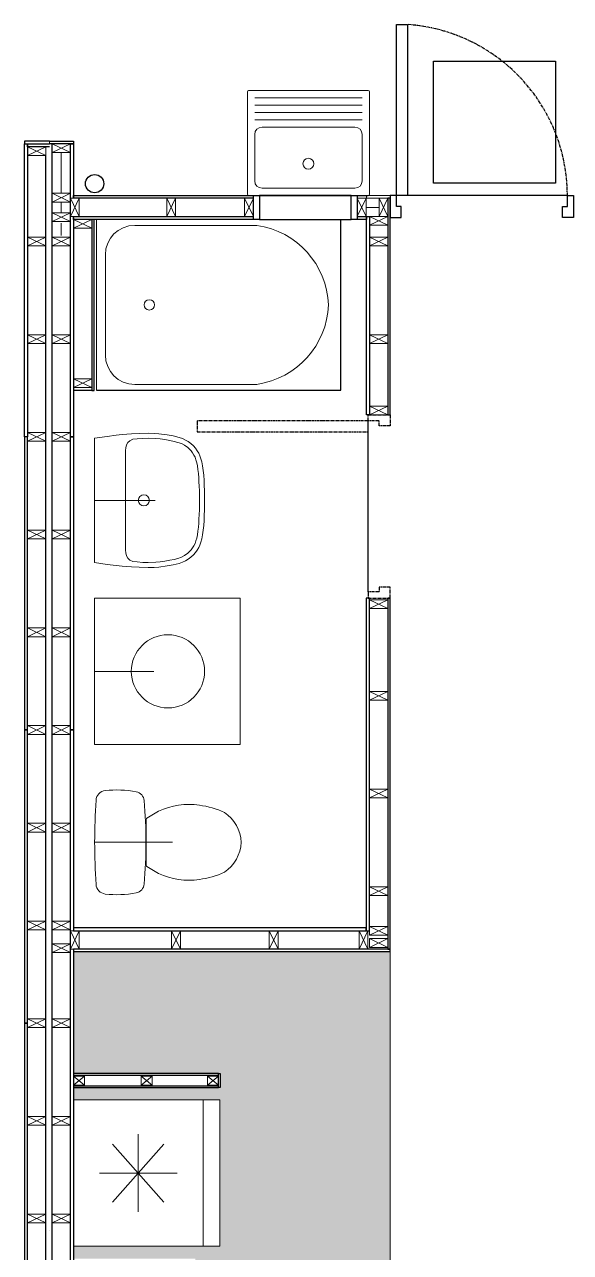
# Model space of a CAD drawing. Header units: inches. Extents: x 457 to 2312, y 367 to 1168.
# Drawn here: x 457 to 681, y 665 to 1168 of the extents above; entities that cross this region are included whole.
import ezdxf

# ---------------------------------------------------------------- set-up
doc = ezdxf.new("R2010")
doc.units = ezdxf.units.IN
doc.header["$MEASUREMENT"] = 0
doc.linetypes.add('CENTER', pattern=[2, 1.25, -0.25, 0.25, -0.25])
doc.layers.add('_AUX', color=210, linetype='Continuous', lineweight=18, plot=False)
for name, color, linetype, lineweight in [('A-DETL-MBND', 3, 'Continuous', 18), ('A-DETL-MCUT', 4, 'Continuous', 25), ('A-DOOR-FULL', 4, 'Continuous', 25), ('A-ELEV-MBE1', 7, 'Continuous', 35), ('A-ELEV-MBE2', 4, 'Continuous', 25), ('A-FLOR-PATT', 8, 'Continuous', 18), ('A-FURN', 8, 'Continuous', 18), ('A-WALL-PATT', 8, 'Continuous', 18), ('A-WALL-STUD', 3, 'Continuous', 18)]:
    doc.layers.add(name, color=color, linetype=linetype, lineweight=lineweight)

msp = doc.modelspace()

# ---------------------------------------------------------------- hatches: boundary and pattern name
at = {"layer": 'A-FLOR-PATT'}
h = msp.add_hatch(dxfattribs=at)
h.set_pattern_fill('DOTS', color=0, scale=2.001937, style=0)
h.set_pattern_definition([(0, (-45321.7826, -1930.0857), (1.58903716, 3.17807433), [0, -3.17807433])])
h.paths.add_polyline_path([(607.1, 788), (477.27, 788), (477.27, 737.95), (537.39, 737.95), (537.39, 732.24), (477.27, 732.24), (477.27, 486.91), (527.32, 486.91), (527.32, 406.83), (607.1, 406.83)])
h.paths.add_polyline_path([(482.28, 561.98), (542.34, 561.98), (542.34, 622.04), (482.28, 622.04)], flags=16)
h.paths.add_polyline_path([(527.27, 662.17), (477.27, 662.17), (477.27, 627.04), (527.27, 627.04)], flags=16)
h.paths.add_polyline_path([(537.33, 727.24), (477.27, 727.24), (477.27, 667.18), (537.33, 667.18)], flags=16)
h.paths.add_polyline_path([(527.32, 556.97), (477.27, 556.97), (477.27, 486.91), (527.32, 486.91)], flags=16)

# ---------------------------------------------------------------- linework, layer by layer
at = {"color": 0}
msp.add_line((484.78, 1017.92), (485.8, 1017.92), dxfattribs=at)
at = {"layer": '_AUX', "color": 0}
msp.add_lwpolyline([(537.33, 727.24), (477.27, 727.24), (477.27, 667.18), (537.33, 667.18)], close=True, dxfattribs=at)
at = {"layer": 'A-DETL-MBND', "color": 0}
msp.add_line((467.46, 1119.02), (467.46, 1120.12), dxfattribs=at)
for points in [[(593.59, 1097.8), (597.39, 1097.8), (597.39, 1096.7), (593.59, 1096.7)], [(607.1, 1097.8), (607.1, 1096.7), (597.39, 1096.7), (597.39, 1097.8), (607.1, 1097.8)]]:
    msp.add_lwpolyline(points, dxfattribs=at)
at = {"layer": 'A-DETL-MCUT', "ltscale": 0.25}
msp.add_line((549.04, 1097.8), (598.09, 1097.8), dxfattribs=at)
at = {"layer": 'A-DETL-MCUT'}
for p, q in [((553.55, 1087.99), (591.09, 1087.99)), ((586.8, 1017.99), (586.8, 1087.99)), ((486.8, 1017.99), (586.8, 1017.99)), ((476.07, 758.67), (476.07, 878.79)), ((477.27, 878.79), (477.27, 796.51))]:
    msp.add_line(p, q, dxfattribs=at)
at = {"layer": 'A-DETL-MCUT', "color": 0}
for p, q in [((476.07, 878.79), (477.27, 878.79)), ((477.27, 789), (477.27, 673.59))]:
    msp.add_line(p, q, dxfattribs=at)
at = {"layer": 'A-DETL-MCUT'}
for points in [[(467.49, 1120.13), (457.27, 1120.13), (457.27, 1119.02), (467.49, 1119.02)], [(467.49, 1117.82), (458.48, 1117.82), (458.48, 1119.02), (467.49, 1119.02)], [(467.46, 1120.12), (477.27, 1120.12), (477.27, 1119.02), (467.46, 1119.02)], [(477.27, 1088.7), (477.27, 998.9), (476.07, 998.9), (476.07, 1119.02), (477.27, 1119.02), (477.27, 1096.7)], [(551.05, 1096.7), (477.27, 1096.7), (477.27, 1097.8), (551.05, 1097.8)], [(551.05, 1087.99), (477.27, 1087.99), (477.27, 1089.19), (551.05, 1089.19)], [(477.27, 673.59), (477.27, 638.55), (476.07, 638.55), (476.07, 761.17)], [(477.27, 737.35), (536.79, 737.35), (536.79, 737.95), (477.27, 737.95)], [(477.27, 732.24), (536.79, 732.24), (536.79, 732.84), (477.27, 732.84)]]:
    msp.add_lwpolyline(points, dxfattribs=at)
for points in [[(457.27, 998.9), (457.27, 1119.02), (458.48, 1119.02), (458.47, 998.9)], [(551.05, 1097.8), (553.55, 1097.8), (553.55, 1087.99), (551.05, 1087.99)], [(591.08, 1097.8), (593.59, 1097.8), (593.59, 1087.99), (591.09, 1087.99)], [(607.1, 1096.7), (606.1, 1096.7), (606.1, 1007.91), (607.1, 1007.91)], [(598.59, 1089.19), (598.59, 1007.91), (597.39, 1007.91), (597.39, 1089.19)], [(458.47, 878.79), (458.47, 998.9), (457.27, 998.9), (457.27, 878.79)], [(476.07, 878.79), (476.07, 998.9), (477.27, 998.9), (477.27, 878.79)], [(598.59, 932.84), (597.17, 932.84), (597.17, 796.51), (598.59, 796.51)], [(606.1, 789), (607.1, 789), (607.1, 932.84), (606.1, 932.84)], [(458.46, 758.67), (458.47, 878.79), (457.27, 878.79), (457.26, 758.67)], [(597.17, 796.51), (597.17, 797.71), (477.27, 797.71), (477.27, 796.51)], [(607.1, 788), (607.1, 789), (477.27, 789), (477.27, 788)], [(458.46, 638.55), (458.46, 758.67), (457.26, 758.67), (457.26, 638.55)]]:
    msp.add_lwpolyline(points, close=True, dxfattribs=at)
at = {"layer": 'A-DETL-MCUT', "color": 0}
msp.add_lwpolyline([(593.59, 1089.19), (597.39, 1089.19), (597.39, 1087.99), (593.59, 1087.99)], dxfattribs=at)
msp.add_lwpolyline([(536.79, 732.24), (536.79, 737.95), (537.39, 737.95), (537.39, 732.24)], close=True, dxfattribs=at)
at = {"layer": 'A-DOOR-FULL'}
for p, q in [((484.78, 1087.99), (484.78, 1017.92)), ((485.8, 1017.92), (485.8, 1087.99)), ((484.78, 1017.92), (477.27, 1017.92)), ((598.09, 935.34), (598.09, 1005.41))]:
    msp.add_line(p, q, dxfattribs=at)
for points in [[(614.11, 1167.86), (614.11, 1097.8), (609.6, 1097.8), (609.6, 1167.86), (614.11, 1167.86)], [(609.6, 1097.8), (607.1, 1097.8), (607.1, 1088.79), (611.6, 1088.79), (611.6, 1093.29), (609.6, 1093.29), (609.6, 1097.8)], [(679.67, 1097.8), (682.17, 1097.8), (682.17, 1088.79), (677.67, 1088.79), (677.67, 1093.29), (679.67, 1093.29), (679.67, 1097.8)]]:
    msp.add_lwpolyline(points, dxfattribs=at)
at = {"layer": 'A-DOOR-FULL', "linetype": 'CENTER'}
for points in [[(598.09, 1005.41), (598.09, 1007.91), (607.1, 1007.91), (607.1, 1003.41), (602.6, 1003.41), (602.6, 1005.41), (598.09, 1005.41)], [(528.02, 1000.9), (598.09, 1000.9), (598.09, 1005.41), (528.02, 1005.41), (528.02, 1000.9)], [(598.09, 935.34), (598.09, 932.84), (607.1, 932.84), (607.1, 937.34), (602.6, 937.34), (602.6, 935.34), (598.09, 935.34)]]:
    msp.add_lwpolyline(points, dxfattribs=at)
msp.add_arc((609.33, 1097.69), 70.34, 0.0864, 86.1093, dxfattribs=at)
at = {"layer": 'A-ELEV-MBE1', "color": 0}
for p, q in [((553.55, 1097.8), (591.08, 1097.8)), ((467.51, 673.59), (467.51, 673.59))]:
    msp.add_line(p, q, dxfattribs=at)
at = {"layer": 'A-ELEV-MBE2'}
for p, q in [((468.57, 760.47), (468.57, 1119.02)), ((465.96, 373.1), (465.98, 1114.22)), ((468.57, 368.29), (468.57, 760.47))]:
    msp.add_line(p, q, dxfattribs=at)
at = {"layer": 'A-ELEV-MBE2', "color": 0}
msp.add_line((679.67, 1097.8), (609.6, 1097.8), dxfattribs=at)
msp.add_lwpolyline([(624.8, 1152.85), (674.85, 1152.85), (674.85, 1102.8), (624.8, 1102.8), (624.8, 1152.85)], dxfattribs=at)
at = {"layer": 'A-ELEV-MBE2', "color": 0, "ltscale": 0.05}
msp.add_circle((485.97, 1102.65), 3.75, dxfattribs=at)
at = {"layer": 'A-FLOR-PATT'}
msp.add_lwpolyline([(607.1, 788), (477.27, 788), (477.27, 737.95), (537.39, 737.95), (537.39, 732.24), (477.27, 732.24), (477.27, 486.91), (527.32, 486.91), (527.32, 406.83), (607.1, 406.83)], close=True, dxfattribs=at)
at = {"layer": 'A-FURN', "color": 0, "ltscale": 0.25}
for p, q in [((548.54, 1140.34), (548.54, 1098.3)), ((598.09, 1140.84), (549.04, 1140.84)), ((595.59, 1137.84), (551.55, 1137.84)), ((598.59, 1098.3), (598.59, 1140.34)), ((595.59, 1134.83), (551.55, 1134.83)), ((595.59, 1131.83), (551.55, 1131.83)), ((595.59, 1128.83), (551.55, 1128.83)), ((551.55, 1122.82), (551.55, 1103.8)), ((592.59, 1125.82), (554.55, 1125.82)), ((595.59, 1103.8), (595.59, 1122.82)), ((554.55, 1100.8), (592.59, 1100.8))]:
    msp.add_line(p, q, dxfattribs=at)
at = {"layer": 'A-FURN'}
for p, q in [((486.8, 1017.99), (486.8, 1087.99)), ((502.38, 1085.56), (552.47, 1085.56)), ((490.38, 1073.56), (490.38, 1052.99)), ((490.38, 1032.42), (490.38, 1052.99)), ((502.38, 1020.42), (552.47, 1020.42)), ((491.15, 999.11), (485.98, 998.35)), ((485.98, 998.35), (485.98, 972.88)), ((494.76, 999.55), (491.15, 999.11)), ((497.26, 999.81), (494.76, 999.55)), ((501.1, 1000.12), (497.26, 999.81)), ((499.58, 996.56), (499.02, 995.63)), ((500.42, 997.34), (499.58, 996.56)), ((501.61, 997.9), (500.42, 997.34)), ((504.22, 1000.29), (501.1, 1000.12)), ((503.39, 998.14), (501.61, 997.9)), ((505.69, 998.28), (503.39, 998.14)), ((507.91, 1000.4), (504.22, 1000.29)), ((507.89, 998.3), (505.69, 998.28)), ((510.99, 998.2), (507.89, 998.3)), ((510.37, 1000.34), (507.91, 1000.4)), ((512.33, 1000.2), (510.37, 1000.34)), ((512.81, 998.03), (510.99, 998.2)), ((515.74, 999.75), (512.33, 1000.2)), ((514.67, 997.79), (512.81, 998.03)), ((516.8, 997.42), (514.67, 997.79)), ((518.14, 999.29), (515.74, 999.75)), ((518.49, 997.05), (516.8, 997.42)), ((520.55, 998.69), (518.14, 999.29)), ((520.02, 996.65), (518.49, 997.05)), ((521.51, 996.12), (520.02, 996.65)), ((521.92, 998.23), (520.55, 998.69)), ((523.24, 997.61), (521.92, 998.23)), ((524.34, 996.95), (523.24, 997.61)), ((525.39, 996.17), (524.34, 996.95)), ((498.63, 993.25), (498.59, 992)), ((498.59, 972.88), (498.59, 992)), ((498.71, 994.44), (498.63, 993.25)), ((499.02, 995.63), (498.71, 994.44)), ((522.78, 995.46), (521.51, 996.12)), ((524.12, 994.51), (522.78, 995.46)), ((524.79, 993.89), (524.12, 994.51)), ((525.47, 993.16), (524.79, 993.89)), ((526.48, 995.16), (525.39, 996.17)), ((526.1, 992.32), (525.47, 993.16)), ((526.64, 991.45), (526.1, 992.32)), ((527.3, 994.24), (526.48, 995.16)), ((527.11, 990.52), (526.64, 991.45)), ((528.01, 993.24), (527.3, 994.24)), ((528.63, 992.19), (528.01, 993.24)), ((529.11, 991.18), (528.63, 992.19)), ((527.49, 989.5), (527.11, 990.52)), ((527.8, 988.32), (527.49, 989.5)), ((528.05, 987.03), (527.8, 988.32)), ((528.28, 985.55), (528.05, 987.03)), ((529.55, 989.96), (529.11, 991.18)), ((529.87, 988.7), (529.55, 989.96)), ((530.18, 987), (529.87, 988.7)), ((530.45, 985.15), (530.18, 987)), ((528.48, 983.91), (528.28, 985.55)), ((528.62, 982.16), (528.48, 983.91)), ((528.72, 980.54), (528.62, 982.16)), ((530.66, 983.16), (530.45, 985.15)), ((530.8, 981.06), (530.66, 983.16)), ((528.81, 978.7), (528.72, 980.54)), ((528.87, 976.74), (528.81, 978.7)), ((528.91, 974.61), (528.87, 976.74)), ((530.9, 979.01), (530.79, 981.1)), ((530.97, 976.75), (530.9, 979.05)), ((531.02, 974.4), (530.97, 976.79)), ((485.98, 972.88), (485.98, 947.4)), ((485.98, 972.88), (510.76, 972.88)), ((498.59, 972.88), (498.59, 953.75)), ((528.92, 972.88), (528.91, 974.61)), ((528.92, 972.88), (528.91, 971.14)), ((530.97, 968.96), (531.02, 971.34)), ((531.03, 972.88), (531.02, 974.43)), ((531.02, 971.34), (531.03, 972.88)), ((528.81, 967.05), (528.72, 965.21)), ((528.87, 969.01), (528.81, 967.05)), ((528.91, 971.14), (528.87, 969.01)), ((530.79, 964.65), (530.9, 966.74)), ((530.9, 966.71), (530.97, 969)), ((528.48, 961.84), (528.28, 960.21)), ((528.62, 963.59), (528.48, 961.84)), ((528.72, 965.21), (528.62, 963.59)), ((530.45, 960.6), (530.66, 962.6)), ((530.66, 962.6), (530.8, 964.69)), ((527.49, 956.25), (527.11, 955.24)), ((527.8, 957.44), (527.49, 956.25)), ((528.05, 958.73), (527.8, 957.44)), ((528.28, 960.21), (528.05, 958.73)), ((529.55, 955.79), (529.87, 957.05)), ((529.87, 957.05), (530.18, 958.75)), ((530.18, 958.75), (530.45, 960.6)), ((498.63, 952.51), (498.59, 953.75)), ((498.71, 951.32), (498.63, 952.51)), ((499.02, 950.13), (498.71, 951.32)), ((524.12, 951.25), (522.78, 950.29)), ((524.79, 951.86), (524.12, 951.25)), ((525.47, 952.59), (524.79, 951.86)), ((526.1, 953.43), (525.47, 952.59)), ((526.64, 954.3), (526.1, 953.43)), ((526.48, 950.59), (527.3, 951.52)), ((527.11, 955.24), (526.64, 954.3)), ((527.3, 951.52), (528.01, 952.51)), ((528.01, 952.51), (528.63, 953.56)), ((528.63, 953.56), (529.11, 954.57)), ((529.11, 954.57), (529.55, 955.79)), ((485.98, 947.4), (491.15, 946.64)), ((491.15, 946.64), (494.76, 946.2)), ((494.76, 946.2), (497.26, 945.95)), ((499.58, 949.19), (499.02, 950.13)), ((500.42, 948.42), (499.58, 949.19)), ((501.61, 947.85), (500.42, 948.42)), ((503.39, 947.62), (501.61, 947.85)), ((505.69, 947.48), (503.39, 947.62)), ((507.89, 947.45), (505.69, 947.48)), ((510.99, 947.56), (507.89, 947.45)), ((512.81, 947.72), (510.99, 947.56)), ((512.33, 945.56), (515.74, 946)), ((514.67, 947.96), (512.81, 947.72)), ((516.8, 948.33), (514.67, 947.96)), ((515.74, 946), (518.14, 946.47)), ((518.49, 948.7), (516.8, 948.33)), ((518.14, 946.47), (520.55, 947.06)), ((520.02, 949.1), (518.49, 948.7)), ((521.51, 949.63), (520.02, 949.1)), ((520.55, 947.06), (521.92, 947.53)), ((522.78, 950.29), (521.51, 949.63)), ((521.92, 947.53), (523.24, 948.14)), ((523.24, 948.14), (524.34, 948.8)), ((524.34, 948.8), (525.39, 949.58)), ((525.39, 949.58), (526.48, 950.59)), ((497.26, 945.95), (501.1, 945.64)), ((501.1, 945.64), (504.22, 945.46)), ((504.22, 945.46), (507.91, 945.35)), ((507.91, 945.35), (510.37, 945.41)), ((510.37, 945.41), (512.33, 945.56)), ((507.36, 842.64), (512.2, 845.57)), ((507.09, 832.74), (507.09, 842.2)), ((517.91, 832.74), (485.98, 832.74)), ((507.09, 832.74), (507.09, 823.28)), ((507.36, 822.84), (512.2, 819.92)), ((477.27, 727.24), (477.27, 667.18)), ((537.33, 727.24), (477.27, 727.24)), ((530.38, 667.18), (530.38, 727.24)), ((537.33, 667.18), (537.33, 727.24)), ((503.83, 697.21), (503.83, 713.1)), ((514.35, 685.31), (493.3, 709.11)), ((514.35, 709.11), (493.3, 685.31)), ((487.94, 697.21), (519.72, 697.21)), ((503.83, 697.21), (503.83, 681.32)), ((477.27, 667.18), (537.33, 667.18))]:
    msp.add_line(p, q, dxfattribs=at)
for points in [[(485.98, 932.84), (485.98, 872.78), (545.54, 872.78), (545.54, 932.84), (485.98, 932.84)], [(485.98, 902.81), (510.2, 902.81)]]:
    msp.add_lwpolyline(points, dxfattribs=at)
at = {"layer": 'A-FURN', "color": 0, "ltscale": 0.25}
msp.add_circle((573.57, 1110.81), 2.24, dxfattribs=at)
at = {"layer": 'A-FURN'}
for centre, radius in [((508.38, 1052.99), 2.13), ((506.13, 972.88), 2.28), ((516.01, 902.81), 15.01)]:
    msp.add_circle(centre, radius, dxfattribs=at)
at = {"layer": 'A-FURN', "color": 0, "ltscale": 0.25}
for centre, radius, start, end in [((549.04, 1140.34), 0.5, 90, 180), ((598.09, 1140.34), 0.5, 0, 90), ((554.55, 1122.82), 3, 90, 180), ((592.59, 1122.82), 3, 0, 90), ((554.55, 1103.8), 3, 180, 270), ((592.59, 1103.8), 3, 270, 0), ((549.04, 1098.3), 0.5, 180, 270), ((598.09, 1098.3), 0.5, 270, 0)]:
    msp.add_arc(centre, radius, start, end, dxfattribs=at)
at = {"layer": 'A-FURN'}
for centre, radius, start, end in [((502.38, 1073.56), 12, 90, 180), ((547.55, 1051.63), 34.28, 2.2648, 81.7406), ((547.55, 1054.34), 34.28, 278.2594, 357.7352), ((502.38, 1032.42), 12, 180, 270), ((533.29, 981.23), 2.5, 182.8069, 183.7647), ((533.4, 979.13), 2.5, 181.9684, 182.8069), ((533.48, 976.84), 2.5, 181.0739, 181.9684), ((533.52, 974.45), 2.5, 180.3184, 181.0739), ((533.4, 966.62), 2.5, 177.1931, 178.0316), ((533.48, 968.92), 2.5, 178.0316, 178.9261), ((533.29, 964.53), 2.5, 176.2353, 177.1931), ((490.74, 849.75), 4.2, 96.3359, 176.2554), ((495.02, 811.25), 42.94, 79.2548, 96.3359), ((502.28, 849.5), 4, 4.9403, 79.2548), ((750.57, 832.74), 264.59, 176.2554, 183.7446), ((308.39, 832.74), 198.62, 355.0597, 4.9403), ((524.62, 818.23), 30.03, 81.7931, 114.4382), ((524.26, 812.41), 35.84, 65.4756, 82.5568), ((507.6, 842.2), 0.5, 118.0226, 180), ((530.38, 832.01), 15.68, 2.6552, 56.0211), ((530.38, 833.47), 15.68, 303.9789, 357.3448), ((507.6, 823.28), 0.5, 180, 241.9774), ((524.26, 853.07), 35.84, 277.4432, 294.5244), ((490.74, 815.74), 4.2, 183.7446, 263.6641), ((502.28, 815.98), 4, 280.7452, 355.0597), ((524.62, 847.25), 30.03, 245.5618, 278.2069), ((495.02, 854.23), 42.94, 263.6641, 280.7452)]:
    msp.add_arc(centre, radius, start, end, dxfattribs=at)
at = {"layer": 'A-WALL-PATT', "color": 0, "ltscale": 0.1}
for p, q in [((472.32, 1098.75), (472.32, 1115.42)), ((472.32, 1090.74), (472.32, 1095.14)), ((597.19, 1092.94), (602.5, 1092.94)), ((472.32, 1081.48), (472.32, 1086.44))]:
    msp.add_line(p, q, dxfattribs=at)
at = {"layer": 'A-WALL-STUD'}
for p, q in [((465.98, 1117.82), (458.48, 1114.22)), ((458.48, 1117.82), (465.98, 1114.22)), ((476.07, 1119.02), (468.57, 1115.42)), ((468.57, 1119.02), (476.07, 1115.42)), ((476.07, 1095.14), (468.57, 1098.75)), ((468.57, 1095.14), (476.07, 1098.75)), ((476.07, 1089.19), (479.68, 1096.7)), ((476.07, 1096.7), (479.68, 1089.19)), ((515.51, 1089.19), (519.11, 1096.7)), ((515.51, 1096.7), (519.11, 1089.19)), ((547.44, 1089.19), (551.05, 1096.7)), ((547.44, 1096.7), (551.05, 1089.19)), ((593.59, 1089.19), (597.19, 1096.7)), ((593.59, 1096.7), (597.19, 1089.19)), ((602.5, 1089.19), (606.1, 1096.7)), ((602.5, 1096.7), (606.1, 1089.19)), ((476.07, 1090.74), (468.57, 1087.14)), ((468.57, 1090.74), (476.07, 1087.14)), ((484.78, 1087.99), (477.27, 1084.38)), ((477.27, 1087.99), (484.78, 1084.38)), ((598.59, 1089.19), (606.1, 1085.59)), ((606.1, 1089.19), (598.59, 1085.59)), ((465.98, 1080.78), (458.47, 1077.18)), ((458.47, 1080.78), (465.98, 1077.18)), ((476.07, 1080.78), (468.57, 1077.18)), ((468.57, 1080.78), (476.07, 1077.18)), ((598.59, 1080.78), (606.1, 1077.18)), ((606.1, 1080.78), (598.59, 1077.18)), ((465.98, 1040.74), (458.47, 1037.14)), ((458.47, 1040.74), (465.98, 1037.14)), ((465.98, 1040.74), (458.47, 1037.14)), ((458.47, 1040.74), (465.98, 1037.14)), ((476.07, 1040.74), (468.57, 1037.14)), ((468.57, 1040.74), (476.07, 1037.14)), ((598.59, 1040.74), (606.1, 1037.14)), ((606.1, 1040.74), (598.59, 1037.14)), ((484.78, 1022.72), (477.27, 1019.12)), ((477.27, 1022.72), (484.78, 1019.12)), ((598.59, 1011.51), (606.1, 1007.91)), ((606.1, 1011.51), (598.59, 1007.91)), ((465.98, 1000.71), (458.47, 997.1)), ((458.47, 1000.71), (465.98, 997.1)), ((476.07, 1000.7), (468.57, 997.1)), ((468.57, 1000.7), (476.07, 997.1)), ((458.47, 960.67), (465.98, 957.06)), ((465.98, 960.67), (458.47, 957.06)), ((476.07, 960.66), (468.57, 957.06)), ((468.57, 960.66), (476.07, 957.06)), ((598.59, 932.14), (606.1, 928.53)), ((606.1, 932.14), (598.59, 928.53)), ((465.98, 920.63), (458.47, 917.02)), ((458.47, 920.63), (465.98, 917.02)), ((476.07, 920.63), (468.57, 917.02)), ((468.57, 920.63), (476.07, 917.02)), ((598.59, 894.6), (606.1, 891)), ((606.1, 894.6), (598.59, 891)), ((465.98, 876.99), (458.47, 880.59)), ((458.47, 876.99), (465.98, 880.59)), ((458.47, 876.98), (465.98, 880.59)), ((465.98, 876.98), (458.47, 880.59)), ((476.07, 876.98), (468.57, 880.59)), ((468.57, 876.98), (476.07, 880.59)), ((598.59, 854.56), (606.1, 850.96)), ((606.1, 854.56), (598.59, 850.96)), ((465.97, 836.95), (458.47, 840.55)), ((458.47, 836.95), (465.97, 840.55)), ((458.47, 836.95), (465.97, 840.55)), ((465.97, 836.95), (458.47, 840.55)), ((476.07, 836.94), (468.57, 840.55)), ((468.57, 836.94), (476.07, 840.55)), ((598.59, 814.52), (606.1, 810.92)), ((606.1, 814.52), (598.59, 810.92)), ((458.47, 796.9), (465.97, 800.5)), ((465.97, 796.9), (458.47, 800.5)), ((476.07, 796.89), (468.57, 800.5)), ((468.57, 796.89), (476.07, 800.5)), ((476.07, 789), (479.68, 796.51)), ((476.07, 796.51), (479.68, 789)), ((517.48, 789), (521.09, 796.51)), ((517.48, 796.51), (521.09, 789)), ((557.52, 789), (561.13, 796.51)), ((557.52, 796.51), (561.13, 789)), ((594.29, 789), (597.89, 796.51)), ((594.29, 796.51), (597.89, 789)), ((598.59, 798.31), (606.1, 794.7)), ((606.1, 798.31), (598.59, 794.7)), ((476.07, 791.15), (468.57, 787.55)), ((468.57, 791.15), (476.07, 787.55)), ((598.59, 793.3), (606.1, 789.7)), ((606.1, 793.3), (598.59, 789.7)), ((458.47, 760.47), (465.97, 756.87)), ((465.97, 760.47), (458.47, 756.87)), ((476.07, 760.47), (468.57, 756.87)), ((468.57, 760.47), (476.07, 756.87)), ((481.78, 736.9), (477.27, 733.29)), ((477.27, 736.9), (481.78, 733.29)), ((509.58, 736.9), (505.08, 733.29)), ((505.08, 736.9), (509.58, 733.29)), ((536.79, 736.9), (532.28, 733.29)), ((532.28, 736.9), (536.79, 733.29)), ((458.46, 720.43), (465.97, 716.83)), ((465.97, 720.43), (458.46, 716.83)), ((476.07, 720.43), (468.57, 716.83)), ((468.57, 720.43), (476.07, 716.83)), ((458.46, 680.39), (465.97, 676.79)), ((465.97, 680.39), (458.46, 676.79)), ((476.07, 680.39), (468.57, 676.79)), ((468.57, 680.39), (476.07, 676.79))]:
    msp.add_line(p, q, dxfattribs=at)
for points in [[(465.98, 1117.82), (458.48, 1117.82), (458.48, 1114.22), (465.98, 1114.22)], [(476.07, 1119.02), (468.57, 1119.02), (468.57, 1115.42), (476.07, 1115.42)], [(476.07, 1095.14), (468.57, 1095.14), (468.57, 1098.75), (476.07, 1098.75)], [(476.07, 1089.19), (476.07, 1096.7), (479.68, 1096.7), (479.68, 1089.19)], [(515.51, 1089.19), (515.51, 1096.7), (519.11, 1096.7), (519.11, 1089.19)], [(547.44, 1089.19), (547.44, 1096.7), (551.05, 1096.7), (551.05, 1089.19)], [(593.59, 1089.19), (593.59, 1096.7), (597.19, 1096.7), (597.19, 1089.19)], [(602.5, 1089.19), (602.5, 1096.7), (606.1, 1096.7), (606.1, 1089.19)], [(476.07, 1090.74), (468.57, 1090.74), (468.57, 1087.14), (476.07, 1087.14)], [(484.78, 1087.99), (477.27, 1087.99), (477.27, 1084.38), (484.78, 1084.38)], [(598.59, 1089.19), (606.1, 1089.19), (606.1, 1085.59), (598.59, 1085.59)], [(465.98, 1080.78), (458.47, 1080.78), (458.47, 1077.18), (465.98, 1077.18)], [(476.07, 1080.78), (468.57, 1080.78), (468.57, 1077.18), (476.07, 1077.18)], [(598.59, 1080.78), (606.1, 1080.78), (606.1, 1077.18), (598.59, 1077.18)], [(465.98, 1040.74), (458.47, 1040.74), (458.47, 1037.14), (465.98, 1037.14)], [(465.98, 1040.74), (458.47, 1040.74), (458.47, 1037.14), (465.98, 1037.14)], [(476.07, 1040.74), (468.57, 1040.74), (468.57, 1037.14), (476.07, 1037.14)], [(598.59, 1040.74), (606.1, 1040.74), (606.1, 1037.14), (598.59, 1037.14)], [(484.78, 1022.72), (477.27, 1022.72), (477.27, 1019.12), (484.78, 1019.12)], [(598.59, 1011.51), (606.1, 1011.51), (606.1, 1007.91), (598.59, 1007.91)], [(465.98, 1000.71), (458.47, 1000.71), (458.47, 997.1), (465.98, 997.1)], [(476.07, 1000.7), (468.57, 1000.7), (468.57, 997.1), (476.07, 997.1)], [(458.47, 960.67), (465.98, 960.67), (465.98, 957.06), (458.47, 957.06)], [(476.07, 960.66), (468.57, 960.66), (468.57, 957.06), (476.07, 957.06)], [(598.59, 932.14), (606.1, 932.14), (606.1, 928.53), (598.59, 928.53)], [(465.98, 920.63), (458.47, 920.63), (458.47, 917.02), (465.98, 917.02)], [(476.07, 920.63), (468.57, 920.63), (468.57, 917.02), (476.07, 917.02)], [(598.59, 894.6), (606.1, 894.6), (606.1, 891), (598.59, 891)], [(465.98, 876.99), (458.47, 876.99), (458.47, 880.59), (465.98, 880.59)], [(458.47, 876.98), (465.98, 876.98), (465.98, 880.59), (458.47, 880.59)], [(476.07, 876.98), (468.57, 876.98), (468.57, 880.59), (476.07, 880.59)], [(598.59, 854.56), (606.1, 854.56), (606.1, 850.96), (598.59, 850.96)], [(465.97, 836.95), (458.47, 836.95), (458.47, 840.55), (465.97, 840.55)], [(458.47, 836.95), (465.97, 836.95), (465.97, 840.55), (458.47, 840.55)], [(476.07, 836.94), (468.57, 836.94), (468.57, 840.55), (476.07, 840.55)], [(598.59, 814.52), (606.1, 814.52), (606.1, 810.92), (598.59, 810.92)], [(458.47, 796.9), (465.97, 796.9), (465.97, 800.5), (458.47, 800.5)], [(476.07, 796.89), (468.57, 796.89), (468.57, 800.5), (476.07, 800.5)], [(476.07, 789), (476.07, 796.51), (479.68, 796.51), (479.68, 789)], [(517.48, 789), (517.48, 796.51), (521.09, 796.51), (521.09, 789)], [(557.52, 789), (557.52, 796.51), (561.13, 796.51), (561.13, 789)], [(594.29, 789), (594.29, 796.51), (597.89, 796.51), (597.89, 789)], [(598.59, 798.31), (606.1, 798.31), (606.1, 794.7), (598.59, 794.7)], [(476.07, 791.15), (468.57, 791.15), (468.57, 787.55), (476.07, 787.55)], [(598.59, 793.3), (606.1, 793.3), (606.1, 789.7), (598.59, 789.7)], [(458.47, 760.47), (465.97, 760.47), (465.97, 756.87), (458.47, 756.87)], [(476.07, 760.47), (468.57, 760.47), (468.57, 756.87), (476.07, 756.87)], [(481.78, 736.9), (477.27, 736.9), (477.27, 733.29), (481.78, 733.29)], [(509.58, 736.9), (505.08, 736.9), (505.08, 733.29), (509.58, 733.29)], [(536.79, 736.9), (532.28, 736.9), (532.28, 733.29), (536.79, 733.29)], [(458.46, 720.43), (465.97, 720.43), (465.97, 716.83), (458.46, 716.83)], [(476.07, 720.43), (468.57, 720.43), (468.57, 716.83), (476.07, 716.83)], [(458.46, 680.39), (465.97, 680.39), (465.97, 676.79), (458.46, 676.79)], [(476.07, 680.39), (468.57, 680.39), (468.57, 676.79), (476.07, 676.79)]]:
    msp.add_lwpolyline(points, close=True, dxfattribs=at)

doc.saveas('drawing.dxf')
